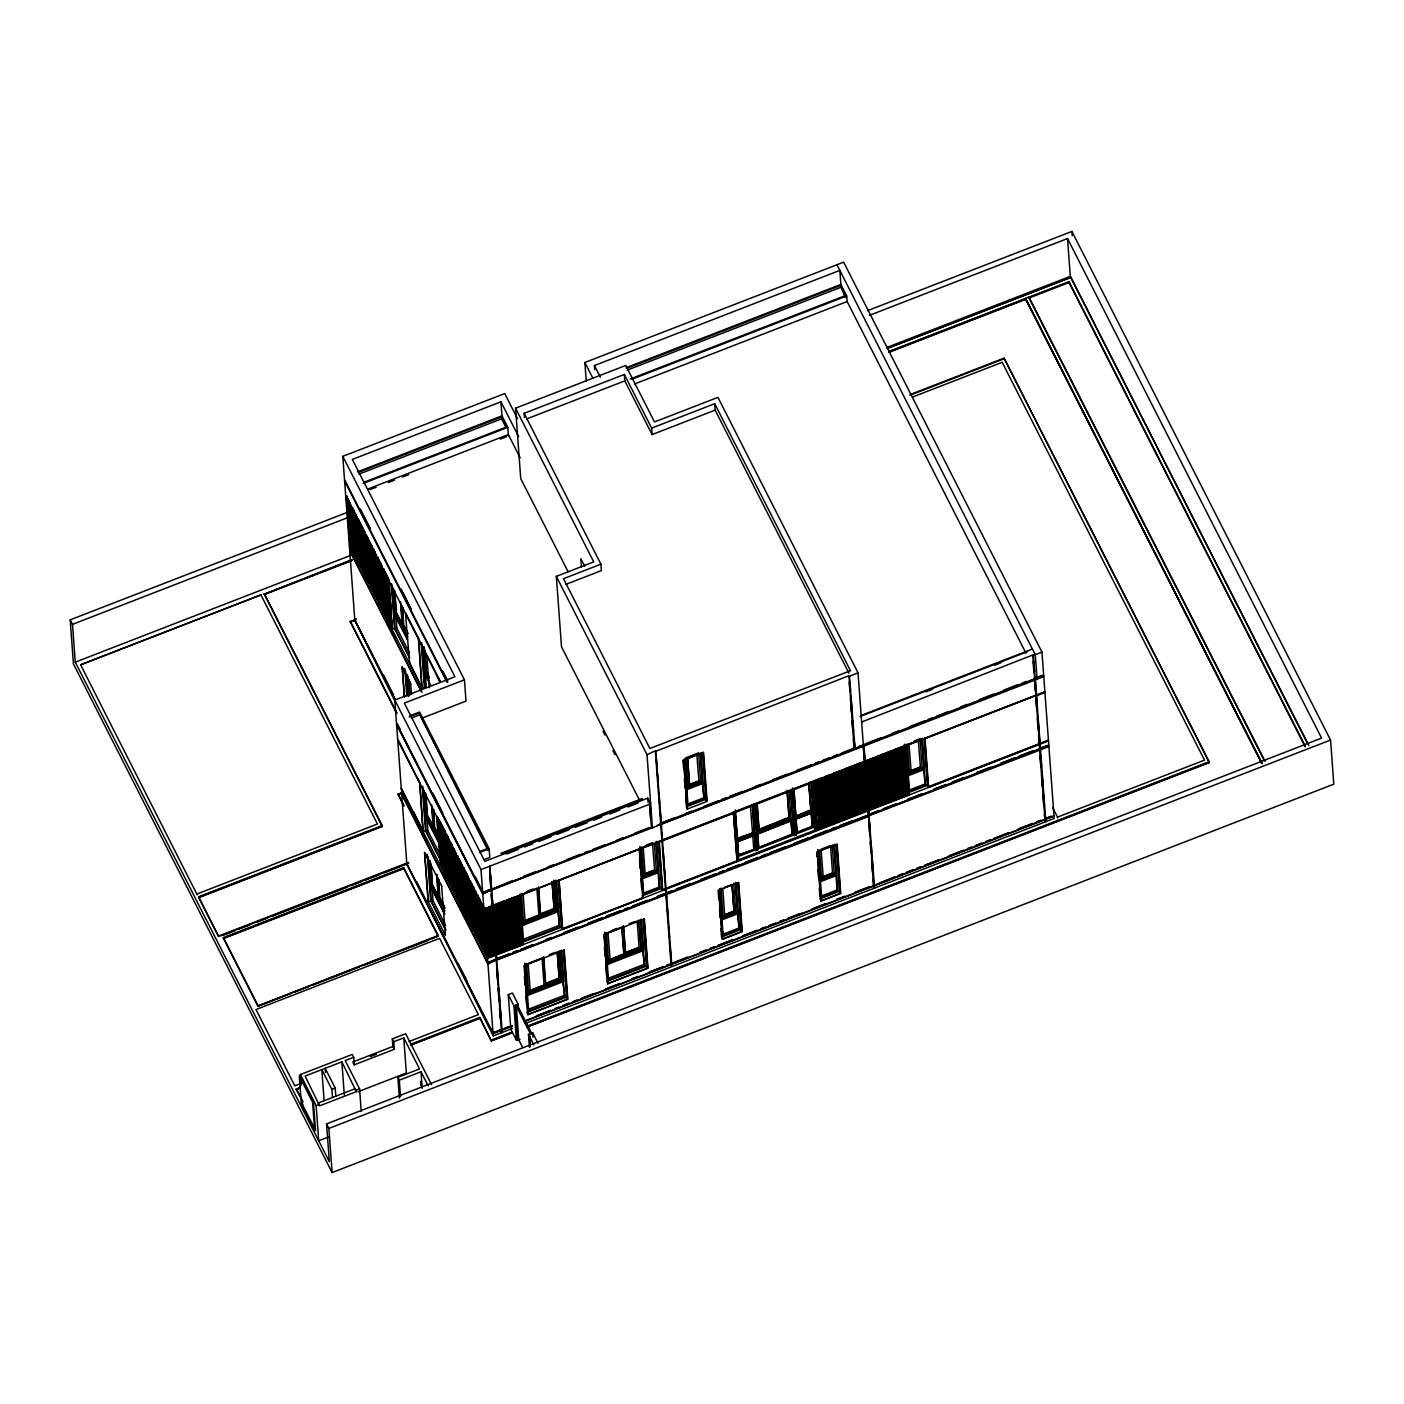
<?xml version="1.0" encoding="UTF-8"?>
<svg xmlns="http://www.w3.org/2000/svg" width="1404" height="1404" viewBox="0 0 1404 1404"><rect width="100%" height="100%" fill="white"/><g stroke="black" fill="none" stroke-linecap="round" stroke-linejoin="round"><path stroke-width="1.5" d="M491.172 894.295L492.172 906.335L484.152 909.441L485.205 908.37L489.154 957.037L485.205 908.37M484.257 908.09L487.083 956.317L483.257 908.634L484.538 908.651L487.855 962.775L496.209 959.546L495.717 954.72L487.714 957.826L482.8 948.174M480.186 942.751L476.36 895.068L477.36 894.523L478.08 895.927L477.079 896.489L479.22 898.191L478.237 898.736L481.73 946.384L487.662 957.475L488.732 956.282M487.855 962.775L495.91 958.985L491.997 906.931C490.698 905.633 493.681 904.492 493.664 906.3L497.156 953.93L493.225 905.247M483.924 909.283L397.701 739.75L396.525 723.692L482.748 893.225L483.924 909.283L661.898 840.276M487.574 957.563L496.209 953.72L496.876 959.283L665.829 893.769M351.439 546.7L349.982 545.858L346.49 498.227C349.105 497.279 344.226 496.665 347.56 496.244M350.421 546.7L347.244 498.753M351.562 548.964L347.911 498.49L351.913 549.017M353.79 552.878L352.281 550.386L348.789 502.737L349.772 502.158M350.263 504.685L354.229 553.738M350.368 505.844L351.351 505.282M356.037 555.738L354.58 554.896L351.404 506.949M355.019 555.738L351.509 508.108L352.509 507.528L355.738 557.16L357.195 558.002M357.318 560.266L353.65 509.792L357.669 560.512L357.722 551.877M359.547 564.18L358.038 561.688L354.528 514.039L355.528 513.46L359.178 563.934L360.688 566.444M358.459 562.53L354.966 514.899L355.949 514.32M356.002 515.988L359.617 564.794M356.107 517.146L357.107 516.584M357.16 518.251L361.109 567.111M357.265 519.41L358.248 518.831L358.968 520.252L357.985 520.831L362.267 569.375M361.916 569.304L358.74 521.358M363.057 571.568L359.406 521.095L363.408 571.621M364.724 531.554L363.724 532.134L368.006 580.677L363.776 572.99L360.284 525.342L361.267 524.763L359.126 523.095M366.865 578.606L363.022 530.712L364.005 530.133M367.655 580.607L364.162 532.976L365.145 532.397L369.164 582.923M370.375 576.746L370.323 585.38L366.023 536.644L367.023 536.082L364.882 534.397M371.463 587.451L367.181 538.908L368.164 538.329L366.023 536.644M371.112 587.398L367.62 539.768L368.603 539.189L371.832 588.803L374.008 591.049L372.973 591.066L369.48 543.436L370.463 542.857M372.253 589.645L368.761 542.014L369.743 541.435M370.323 585.38L373.762 591.979L369.919 544.278L370.902 543.699L374.903 594.225M374.552 594.173L371.06 546.542L372.042 545.963L376.061 596.489M377.43 592.4L377.22 598.946L372.938 550.21L373.92 549.631L371.779 547.946M379.08 602.614L378.009 600.947L374.517 553.316L375.5 552.737M380.238 604.878L379.15 603.211L375.658 555.58L376.641 555.001M380.308 605.475L376.816 557.844L377.799 557.265L381.028 606.897L382.063 606.879L379.87 604.633L376.693 556.668M383.643 609.985L382.169 609.143L378.676 561.512L379.659 560.933L377.536 559.248M380.817 563.197L384.819 613.723L383.327 611.407L379.835 563.776L380.817 563.197L378.676 561.512M385.995 616.181L384.907 614.513L381.414 566.883L382.397 566.303M382.45 567.971L386.047 616.777L387.135 618.444M382.555 569.146L383.538 568.567L384.257 569.989L383.274 570.551L386.767 618.199L388.241 619.024M389.382 621.288L387.925 620.445L384.433 572.814L385.416 572.235L383.274 570.551M389.505 623.552L385.837 573.095L389.873 623.815L389.926 615.163M390.996 625.886L387.153 578.185L388.136 577.606M392.295 628.413L387.873 579.606L388.855 579.027M409.529 662.319L421.902 687.89L418.638 638.802L405.633 613.864M409.564 662.688L405.493 613.776M419.778 782.853L397.701 739.75M441.102 865.899L437.276 818.216L438.276 817.672L442.242 868.163M441.927 868.111L438.434 820.48L439.417 819.918L443.401 870.427M441.277 823.604L445.261 874.095L445.243 872.41L443.787 871.779L440.294 824.148L441.277 823.604L439.154 821.884M444.735 830.378L443.752 830.922L447.56 878.623L447.543 876.938L446.525 877.149L443.032 829.518L444.015 828.974M448.683 879.202L447.665 879.413L444.173 831.782L445.173 831.221L449.14 881.73M450.351 874.99L450.298 883.993L446.051 835.45L447.034 834.906L444.892 833.186M450.982 883.713L451.017 885.397L447.192 837.714L448.192 837.17L446.051 835.45M449.333 839.416L448.35 839.978L452.158 887.661L452.141 885.977L451.123 886.187L447.63 838.557L448.613 838.012M450.491 841.68L449.491 842.224L453.317 889.925L453.281 888.241L452.263 888.451L448.771 840.821L449.771 840.276M449.929 843.084L450.912 842.523L451.632 843.944L450.649 844.488L454.457 892.172L454.44 890.505L453.422 890.715L449.491 842.224M455.58 892.751L454.563 892.979L451.07 845.348L452.07 844.787L455.282 894.383L456.3 894.172M457.458 896.436L456.44 896.647L453.211 847.051L457.195 897.542L457.406 890.733M440.575 865.162L436.521 816.233L484.152 909.441M454.527 852.123L455.089 850.719L459.055 901.228L459.038 899.543L458.02 899.753L454.527 852.123L455.51 851.579M459.494 902.07L455.668 854.387L456.669 853.825M460.179 901.807L460.214 903.492L456.669 855.527M461.337 904.053L460.319 904.281L456.827 856.651L457.809 856.089L461.038 905.685L462.056 905.475M458.687 860.319L459.687 859.774L458.968 858.353L462.618 908.792L464.355 910.003L463.338 910.213L459.845 862.582L460.828 862.021L464.478 912.477L465.496 912.249L463.776 911.056L460.108 860.617L458.687 860.319L462.179 907.949L463.197 907.739M462.144 866.461L465.952 914.794L465.935 913.109L464.917 913.32L461.425 865.689L462.407 865.127M462.407 866.83L466.075 915.584L467.076 915.355M462.565 867.953L463.566 867.391L464.285 868.813L463.285 869.357L466.795 916.987L467.795 916.777M468.954 919.041L467.936 919.251L464.443 871.621L465.426 871.077L463.285 869.357M469.41 921.568L465.865 871.919L469.831 922.41L470.059 915.601M468.164 878.132L471.709 926.096L471.674 924.411L470.673 924.622L467.163 876.991L468.164 876.429M469.305 880.396L472.85 928.342L472.832 926.658L471.814 926.886L468.322 879.255L469.305 878.693M473.973 928.921L472.972 929.15L469.462 881.501L470.463 880.957L474.008 930.606L450.298 883.993M474.429 931.449L470.884 883.502M475.272 933.66L471.604 883.221L475.272 933.66L476.991 934.853M476.956 929.167L476.728 935.977L472.481 887.433L473.481 886.889L477.132 937.328L478.571 937.96L478.606 939.645L474.78 891.329M473.903 889.434L477.571 938.188M474.061 890.557L475.061 889.996M479.027 940.504L475.219 892.804L476.202 892.26L479.87 942.698M484.345 950.947L480.537 903.263L481.519 902.719M484.784 951.807L480.958 904.106L481.958 903.562M485.503 953.211L481.677 905.527L482.678 904.983M482.116 906.37L483.099 905.826L483.818 907.23L482.836 907.791L486.644 955.475L486.626 953.79L485.608 954L481.677 905.527M447.665 682.449L344.507 479.606L342.804 456.353L504.738 393.559L517.497 418.673M586.275 381.519L584.871 362.495L843.646 262.162L1041.961 652.088L1043.663 675.342L1035.064 678.395L1035.906 690.048M518.655 436.662L500.93 401.807L352.351 459.424L464.443 679.817L466.005 701.087L421.937 718.181M594.717 369.656L594.418 365.549L839.838 270.393L841.049 286.785M568.129 571.761L520.726 478.588L515.566 408.178L625.745 365.444L654.492 421.955L717.935 397.367L858.037 672.849L863.355 745.243L859.739 745.98M357.458 471.884L501.965 415.847L507.827 427.325L508.459 435.96M626.131 367.725L840.873 284.45L846.717 295.946L847.138 301.562L1026.008 653.281M358.669 472.271L501.509 416.883L506.616 426.939L363.794 482.309M627.132 368.199L840.399 285.503L845.647 297.472L840.399 285.503M358.81 474.183L501.649 418.813L501.509 416.883M627.272 370.112L840.54 287.416M524.482 417.585L524.166 413.302L624.341 374.447L651.631 428.132L652.105 434.573L715.145 410.126L714.671 403.703L651.631 428.132M526.676 418.936L624.798 380.888L624.341 374.447M630.203 379.027L845.506 295.542M363.285 483.362L507.827 427.325M631.958 379.203L846.717 295.946M634.433 384.012L847.121 301.544M367.901 489.031L508.336 434.573L520.2 457.879M370.042 489.645L376.149 487.276M388.364 482.537L394.471 480.168M402.615 477.009L408.704 474.64M500.315 439.119L506.423 436.749M349.052 500.754L347.63 500.491M350.21 503.018L348.789 502.737M867.461 310.688L1071.884 231.432L1330.553 740.031L1333.8 784.169L332.116 1172.568L73.447 663.969L70.2 619.831L348.227 512.021M354.808 512.056L353.387 511.793M869.322 315.373L1067.514 238.54L1321.585 738.1L326.57 1123.92L329.343 1161.722L75.272 662.161L72.499 624.359L348.315 517.409M366.514 578.343L362.425 527.026L360.284 525.342M362.425 527.026L361.863 528.448L362.846 527.886M363.566 529.29L363.022 530.712M351.93 549.21L352.65 550.631M75.272 662.161L350.105 555.598M886.661 347.543L1070.287 276.342L1067.514 238.54M1071.041 277.15L887.065 348.49L1070.866 277.465L1306.984 742.558M354.949 555.142L354.896 553.474M197.174 893.927L377.448 824.025L260.898 594.875L80.607 664.776L197.244 894.874M80.66 664.812L260.916 594.91M264.25 593.611L382.221 825.552L198.613 896.752L198.684 897.7L382.292 826.5L264.285 594.19L351.983 559.599M888.89 351.421L1068.953 281.59L1305.123 745.928M264.285 594.19L352.018 560.161M888.925 351.983L1025.675 298.947L1261.845 763.285M264.321 594.559L352.053 560.547M888.96 352.351L1025.71 299.333L1025.64 298.385L1261.792 762.723M1264.214 760.424L1029.044 298.034L1069.023 282.537L1068.953 281.59M372.938 550.21L375.061 551.895L374.517 553.316M376.219 554.159L375.658 555.58M381.239 564.039L379.835 563.776M381.958 565.461L381.414 566.883M364.566 574.078L365.953 575.236L364.935 575.236L361.267 524.763M366.444 577.746L364.935 575.236M386.995 575.342L385.573 575.078M377.939 600.35L377.887 598.683M910.09 394.612L1004.071 358.16L1209.335 762.232L526.658 1026.938M910.143 395.173L1004.123 358.74M912.495 397.069L1002.175 362.285L1204.509 760.126L1057.51 817.128L1057.581 818.076M382.485 607.721L381.028 606.897M354.282 620.568L350.316 622.112L356.195 618.866M356.23 619.427L350.28 621.726L396.858 713.653M407.493 639.101L393.91 612.407L394.91 612.021L393.155 588.048M396.507 612.846L402.474 624.569L396.209 612.969L394.998 592.277M388.961 620.445L387.925 620.445M390.593 625.219L390.54 623.552M391.014 626.061L391.734 627.483M391.19 583.783L394.471 628.29L392.12 629.203L388.732 580.01L392.12 629.203L376.483 597.665M409.652 657.353L395.121 628.764L396.805 628.097L395.963 616.549M402.667 607.142L403.72 625.763L407.704 633.59M402.369 607.265L402.966 627.044L401.316 604.545M639.452 800.052L561.512 646.805L556.335 576.377L593.734 561.881L515.566 408.178M524.166 413.302L600.912 564.18L563.513 578.676L649.876 748.507L850.473 670.708L714.671 403.703M565.952 584.345L601.368 570.603L600.912 564.18M428.729 680.694L423.797 671.007L424.798 670.621L423.218 648.946M429.308 677.869L426.096 671.551L424.885 651.017M464.443 679.817L404.334 703.123L484.819 861.354L647.753 798.174L650.631 803.825L649.508 803.579L651.509 827.395L491.733 889.346L489.733 865.531L491.067 889.609L482.713 892.839L396.49 723.306L394.787 700.052L454.896 676.763L342.804 456.353M409.933 715.794L419.62 712.039L489.154 848.753L489.785 857.405L483.976 859.652M409.248 716.917L419.129 713.092L488.083 850.297L419.129 713.092M411.354 718.076L419.269 715.005M402.07 793.242L398.139 794.769L402 792.312M402.053 792.874L398.052 794.418L403.931 806.159M382.257 826.131L198.666 897.314L218.655 936.626L198.613 896.752M438.504 841.575L424.938 814.882L425.938 814.495L424.166 790.505M427.518 815.303L433.485 827.026L427.237 815.426L426.009 794.734M422.218 786.24L425.482 830.764L423.148 831.659L419.743 782.484L417.795 778.623M441.716 824.446L445.366 874.885L446.384 874.674L446.419 876.359L442.435 825.868L440.294 824.148M439.698 857.914L426.132 831.221L427.834 830.571L426.834 817.093M433.678 809.599L434.749 828.237L438.715 836.047M442.435 825.868L441.874 827.254L442.874 826.71M433.38 809.722L433.976 829.501L432.327 807.002M443.576 828.114L443.032 829.518M652.439 828.395L647.016 754.685L655.756 750.613L661.354 823.586L660.284 812.372M656.037 751.193L849.402 675.535L855.018 748.49L854.106 739.399M849.701 676.096L858.037 672.849M218.62 936.064L408.511 862.425M220.691 935.836L408.511 863.021M222.762 935.433L235.012 930.676M239.101 929.097L249.315 925.131M257.476 921.972L267.69 918.005M271.779 916.426L347.332 887.135M351.404 885.538L361.618 881.589M365.707 879.992L379.993 874.464M384.082 872.867L408.582 863.372M403.668 867.69L403.738 868.637L223.464 938.539L223.394 937.591L403.668 867.69L438.153 935.503L432.151 938.802M696.805 754.246L698.894 781.045L689.557 784.66L687.469 757.862L694.945 754.966M689.557 784.66L687.609 758.107L696.928 754.492M454.369 849.315L452.948 849.016M456.23 852.983L455.668 854.387M480.028 851.438L487.943 848.367M479.466 852.526L489.154 848.753M461.267 862.881L459.845 862.582M461.986 864.285L461.425 865.689M501.017 853.299L642.418 798.455M502.228 853.685L641.944 799.508M860.827 715.566L1032.396 649.034M860.09 716.531L1027.588 651.579M506.423 854.036L518.567 849.315M524.64 846.963L532.748 843.822M538.82 841.47L550.965 836.766M557.037 834.397L569.182 829.694M575.271 827.342L587.416 822.621M593.488 820.269L601.579 817.128M609.687 813.987L619.813 810.073M627.904 806.931L638.03 803M925.973 691.839L932.045 689.487M994.752 665.18L1000.824 662.828M444.612 913.407L430.063 884.818L431.063 884.432L429.308 860.441M689.434 784.415L698.894 781.045M445.805 929.764L431.274 901.157L430.133 885.766L431.835 885.099M436.96 874.341L438.329 897.086L432.362 885.362L431.151 864.671M700.736 754.334L702.79 782.484L686.784 788.697L686.345 787.855L702.369 781.642L700.298 753.474M686.731 794.401L686.293 788.539L698.297 783.888M467.005 874.183L465.584 873.885M482.713 892.839L481.01 869.602L489.364 866.356M490.031 866.092L649.789 804.141M687.995 805.229L686.854 789.645L702.86 783.432L702.316 782.344L704.018 799.034L687.995 805.229L687.433 804.141L703.457 797.928M861.652 722.007L1033.326 654.755L1035.029 678.009L1036.994 677.921L1035.274 654.685L836.959 264.742M1033.607 655.317L1041.961 652.088M467.725 875.587L467.163 876.991M427.185 854.053L430.624 900.701L428.273 901.596L424.692 852.842M431.274 901.157L432.958 900.508L432.116 888.96M438.82 879.536L439.873 898.174L444.84 907.932M472.762 885.485L471.34 885.187M438.522 879.659L439.119 899.438L437.469 876.938M473.903 887.732L472.481 887.433M456.739 895.015L455.721 895.226L452.07 844.787M702.333 752.684L705.756 799.332L686.398 806.826L685.784 798.349M707.107 801.368L687.082 809.125L683.467 759.985L703.509 752.228L707.107 801.368L705.317 797.841M475.781 891.417L475.219 892.804M488.855 889.785L483.134 892.4L475.219 876.535M511.67 880.94L491.733 889.346M523.797 876.236L535.942 871.533M548.069 866.83L554.141 864.478M566.268 859.774L580.431 854.281M584.485 852.719L588.522 851.14M592.558 849.578L604.703 844.875M616.83 840.171L622.902 837.819M635.029 833.098L649.192 827.623M661.073 823.007L675.289 817.497M685.45 813.565L691.54 811.196M703.72 806.475L717.953 800.964M722.007 799.385L726.079 797.805M730.133 796.226L742.33 791.505M754.51 786.784L760.617 784.415M772.797 779.694L787.012 774.183M797.174 770.234L811.389 764.724M815.461 763.144L819.515 761.565M823.586 760.003L829.676 757.633M833.748 756.054L837.802 754.474M841.873 752.913L854.053 748.174L853.439 739.662M865.11 743.892L881.431 737.574M891.628 733.608L899.771 730.449M909.967 726.5L924.253 720.972M928.325 719.392L932.396 717.795M936.486 716.216L948.718 711.477M960.95 706.738L967.075 704.369M979.308 699.613L993.576 694.085M1003.772 690.136L1018.04 684.59M1022.13 683.011L1026.201 681.431M1038.697 676.588L1042.733 675.412M652.176 827.131L491.769 889.732L492.839 906.071L518.883 895.98L517.707 896.963L521.2 944.611L517.269 895.927L517.707 896.963M660.406 823.27L660.705 824.218L657.37 825.517L660.687 823.832L655.37 751.438M1043.769 676.658L661.161 824.341L661.091 823.393L1034.643 678.834L1032.94 655.58M482.748 893.225L491.102 889.996L490.786 889.048M1034.678 679.203L1035.854 695.278L662.425 839.925L661.389 823.955L1034.678 679.203L1034.362 678.272M1044.874 691.786L1048.806 745.278L1040.452 748.507L1035.345 678.957L1043.698 675.71L1044.874 691.786L1036.521 695.015M396.595 724.639L482.818 894.172L491.769 889.732M661.161 824.341L491.54 890.101M480.852 907.002L480.379 900.455L478.237 898.736M462.478 906.317L461.477 906.528L457.809 856.089M480.379 900.455L479.817 901.859L480.8 901.298M527.114 891.294L532.836 889.083M914.601 741.049L920.041 738.943L922.13 767.391L909.459 772.305L907.37 743.857M646.279 845.138L652.281 842.804M914.057 741.312L920.076 738.978M488.873 906.931L492.822 955.615L488.873 906.931L490.558 906.3L490.996 907.335L494.489 954.966L490.558 906.3M494.226 904.86L498.157 953.544L494.226 904.86L495.893 904.211L496.332 905.264L499.842 952.895L495.893 904.211M496.893 903.825L500.842 952.509L496.893 903.825L498.56 903.176L498.999 904.229L502.509 951.859L498.56 903.176M499.561 902.79L503.509 951.473L499.561 902.79L501.228 902.14L501.684 903.193L505.177 950.824L501.228 902.14M502.228 901.754L506.177 950.438L502.228 901.754L503.913 901.105L507.844 949.788L503.913 901.105M507.581 899.683L511.512 948.349L507.581 899.683L509.248 899.034L509.687 900.069L513.197 947.718L509.248 899.034M510.249 898.648L514.197 947.314L510.249 898.648L511.916 897.998L512.355 899.034L515.865 946.682L511.916 897.998M512.916 897.612L516.865 946.278L512.916 897.612L514.584 896.963L515.04 897.998L518.532 945.647L514.584 896.963M524.973 892.804L536.837 888.206L538.925 915.197L525.078 920.568L538.925 915.197M816.601 779.869L820.48 828.483L817.04 780.905C817.058 779.097 814.074 780.255 815.373 781.554L818.865 829.185L817.812 819.708M817.602 779.483L821.551 828.149L817.602 779.483L819.269 778.834L819.708 779.869L823.218 827.5L819.269 778.834M820.269 778.448L824.218 827.114L820.269 778.448L821.937 777.798L822.393 778.834L825.885 826.465L821.937 777.798M825.622 776.377L829.553 825.043L825.622 776.377L827.289 775.728L827.728 776.763L831.221 824.394L827.289 775.728M828.29 775.341L832.221 824.008L828.29 775.341L829.957 774.692L833.906 823.358L829.957 774.692M833.625 773.253L837.574 821.937L833.625 773.253L835.292 772.621L835.749 773.657L839.241 821.287L835.292 772.621M836.293 772.218L840.241 820.901L836.293 772.218L837.96 771.586L838.416 772.621L841.909 820.252L837.96 771.586M838.978 771.182L842.909 819.866L838.978 771.182L840.645 770.55L844.576 819.216L840.645 770.55M844.313 769.111L848.262 817.795L844.313 769.111L845.98 768.479L849.929 817.146L845.98 768.479M846.981 768.076L850.929 816.759L846.981 768.076L848.648 767.426L849.104 768.479L852.597 816.11L848.648 767.426M849.648 767.04L853.597 815.724L849.648 767.04L851.315 766.391L851.772 767.444L855.264 815.075L851.315 766.391M855.001 764.969L858.932 813.653L855.001 764.969L856.668 764.32L857.107 765.373L860.617 813.004L856.668 764.32M857.668 763.934L861.617 812.618L857.668 763.934L859.336 763.285L863.284 811.968L859.336 763.285M865.689 760.828L869.62 809.494L865.689 760.828L867.356 760.178L871.287 808.862L867.356 760.178M868.356 759.792L872.288 808.458L868.356 759.792L870.024 759.143L873.972 807.827L870.024 759.143M871.024 758.757L874.973 807.423L871.024 758.757L872.691 758.107L876.64 806.791L872.691 758.107M876.359 756.686L880.308 805.352L876.359 756.686L878.026 756.036L878.483 757.072L881.975 804.72L878.026 756.036M879.044 755.65L882.976 804.317L879.044 755.65L880.712 755.001L884.643 803.667L880.712 755.001M881.712 754.615L885.643 803.281L881.712 754.615L883.379 753.966L883.818 755.001L887.328 802.632L883.379 753.966M884.38 753.579L888.328 802.246L884.38 753.579L886.047 752.93L889.996 801.596L886.047 752.93M887.047 752.544L890.996 801.21L887.047 752.544L888.714 751.895L889.171 752.93L892.663 800.561L888.714 751.895M889.715 751.509L893.664 800.175L889.715 751.509L891.4 750.859L891.838 751.895L895.331 799.525L891.4 750.859M895.068 749.438L898.999 798.104L895.068 749.438L896.735 748.788L897.174 749.824L900.684 797.454L896.735 748.788M897.735 748.402L901.684 797.068L897.735 748.402L899.402 747.753L899.841 748.788L903.351 796.419L899.402 747.753M900.403 747.367L904.351 796.033L900.403 747.367L902.07 746.717L902.526 747.753L906.019 795.384L902.07 746.717M903.07 746.331L907.019 794.997L903.07 746.331L904.58 745.752L864.969 761.793L874.341 885.433L1044.962 819.269L1039.522 748.578M918.304 740.294L920.392 767.093L911.056 770.708L908.985 743.909L918.444 740.54M562.6 928.553L642.804 898.227L639.189 849.087L519.34 895.752L522.92 944.523L521.604 938.293M863.074 744.682L864.46 761.986L813.548 781.73L817.075 829.729L868.058 810.038L868.497 815.18L666.496 893.523L665.987 888.328L737.065 860.898L733.414 812.793L662.46 840.312L665.987 888.328M1036.415 695.296L1044.436 692.19M485.644 909.406L486.205 907.967L490.154 956.65L486.661 909.002M488.329 908.37L487.872 907.335L491.751 955.948L488.329 908.37L489.329 907.967M490.996 907.335L491.997 906.931M493.664 906.3L494.664 905.896M496.332 905.264L497.332 904.86M498.999 904.229L500.017 903.825M501.684 903.193L502.685 902.79M504.352 902.14L504.913 900.719L508.845 949.385L505.352 901.754M507.019 901.105L506.581 900.069L510.459 948.7L507.019 901.105L508.02 900.719M509.687 900.069L510.687 899.683M512.355 899.034L513.373 898.648M515.04 897.998L515.584 896.577L519.533 945.243L516.04 897.612M662.618 840.785L733.572 813.267M813.706 782.203L815.373 781.554M817.04 780.905L818.041 780.519M819.708 779.869L820.708 779.483M822.393 778.834L822.937 777.412L826.886 826.078L823.393 778.448M825.061 777.798L824.604 776.763L828.553 825.429L825.061 777.798L826.061 777.412M827.728 776.763L828.729 776.377M830.396 775.728L830.957 774.288L834.906 822.972L831.396 775.341M833.063 774.692L832.625 773.657L836.503 822.27L833.063 774.692L834.064 774.306M835.749 773.657L836.749 773.271M838.416 772.621L839.416 772.235M841.084 771.586L841.645 770.147L845.577 818.83L842.084 771.182M843.751 770.55L843.313 769.515L847.261 818.181L843.751 770.55L844.752 770.147M846.419 769.515L847.419 769.111M849.104 768.479L850.104 768.076M851.772 767.444L852.333 766.005L856.264 814.689L852.772 767.04M854.439 766.408L854.001 765.356L857.932 814.039L854.439 766.408L855.44 766.005M857.107 765.373L858.107 764.969M859.774 764.32L860.336 762.898L864.285 811.582L860.792 763.934M862.46 763.285L862.003 762.249L865.952 810.933L863.004 761.863L866.952 810.529L863.46 762.898M865.127 762.249L866.128 761.863M867.795 761.214L868.795 760.828M870.462 760.178L871.463 759.792M873.13 759.143L873.692 757.721L877.64 806.387L874.148 758.757M875.815 758.107L875.359 757.072L879.237 805.703L875.815 758.107L876.816 757.721M878.483 757.072L879.483 756.686M881.15 756.036L882.151 755.65M883.818 755.001L884.818 754.615M886.486 753.966L887.503 753.579M889.171 752.93L890.171 752.544M891.838 751.895L892.4 750.473L896.331 799.139L892.839 751.509M894.506 750.859L894.067 749.824L897.946 798.455L894.506 750.859L895.506 750.473M897.174 749.824L898.174 749.438M899.841 748.788L900.859 748.402M902.526 747.753L903.527 747.367M907.124 782.274L908.897 794.857L905.317 746.086L1035.748 695.559L924.903 738.539M1036.573 695.77L1044.927 692.541M468.234 917.619L467.216 917.83L463.566 867.391M469.375 919.883L468.374 920.094L464.706 869.655M438.188 936.082L257.915 1005.984L438.153 935.503M290.365 993.786L257.95 1006.352L223.429 938.17L403.703 868.269L438.223 936.45M294.401 992.224L308.582 986.714M312.636 985.152L359.231 967.075M363.285 965.513L428.097 940.382M552.123 881.73L554.089 908.476L540.242 913.846M786.96 790.312L788.943 817.286L759.09 829.483L789.206 817.812L787.223 790.838M645.278 873.762L654.597 870.147L652.527 843.348L643.19 846.963L645.138 873.516L654.597 870.147M737.188 838.328L752.562 832.993L737.469 838.855L736.433 828.027M809.09 783.52L811.056 810.319L795.963 816.163L810.792 809.792L808.967 785.047M538.574 886.854L540.663 915.496L555.826 908.774L553.738 880.132M792.628 817.461L757.493 831.08L755.527 804.281M554.089 880.834L556.195 909.476L523.481 922.165L521.375 893.523M735.854 840.452L754.299 833.292L752.175 804.597M790.75 791.909L792.698 818.409L755.966 832.642L756.387 833.502L793.12 819.252L791.014 790.557M812.793 810.617L813.214 811.459L794.787 818.602L794.366 817.76L812.793 810.617L810.687 781.905M556.124 880.097L558.353 910.617L522.323 924.604L521.884 923.744L557.932 909.774L555.844 881.431M656.019 842.576L658.09 870.743L642.067 876.938L640.961 861.775M921.796 739.522L923.867 767.69L907.861 773.885L908.283 774.745L924.288 768.532L922.077 738.206M644.015 876.868L656.019 872.217M735.924 841.382L754.369 834.239L755.931 850.684L757.598 850.034L756.036 833.59L786.644 821.726M796.279 817.988L811.021 812.267M908.651 786.275L907.791 774.587L923.814 768.374L925.517 785.064L909.494 791.277L908.95 790.189L924.955 783.976L923.814 768.374M656.282 841.259L658.511 871.586L642.505 877.798L640.277 847.472M736.293 841.294L754.72 834.151L752.614 805.44M737.662 841.68L752.755 835.836L753.772 849.543L738.679 855.387L737.398 841.171L738.679 855.387M793.839 833.994L758.774 847.595L757.774 833.888L790.891 820.427L792.172 834.643L791.154 820.954M796.173 819.006L811.266 813.144L812.267 826.851L797.174 832.712L795.91 818.479L797.174 832.712M736.363 842.242L754.79 835.082M756.458 834.45L793.19 820.199L792.751 819.357L793.909 834.941L795.998 835.152L794.857 819.55L813.285 812.407L813.214 811.459M909.494 791.277L908.353 775.692L924.359 769.48M523.516 940.943L522.393 925.552L558.423 911.565L557.704 910.125L559.564 926.973L523.516 940.943L522.779 939.504L558.827 925.534M482.485 947.279L483.889 948.42M484.327 949.262L483.309 949.49L479.659 899.034M738.416 854.861L753.772 849.543M758.774 847.595L791.891 834.134M796.91 832.186L812.003 826.324M643.716 894.33L642.576 878.746L658.581 872.533L659.722 888.135L643.716 894.33L643.155 893.242L659.178 887.03L658.178 873.393M737.082 856.984L755.51 849.841L754.369 834.239M757.598 850.034L757.177 849.192L793.909 834.941M813.285 812.407L812.863 811.565L814.004 827.149L795.577 834.292L795.998 835.152M521.919 942.54L561.302 927.272L557.879 880.624M658.037 841.786L661.477 888.434L642.119 895.927L643.12 897.911L639.54 849.157L661.951 841.031L659.125 841.61M907.897 792.874L927.254 785.362L923.832 738.732M489.733 955.896L491.4 955.246M492.4 954.86L494.068 954.211M495.489 954.58L496.735 953.176M497.736 952.789L499.403 952.14M500.403 951.754L502.088 951.105M503.088 950.719L504.756 950.069M505.756 949.683L507.423 949.034M508.423 948.648L510.091 947.998M511.091 947.612L512.758 946.963M513.776 946.577L515.443 945.927M516.444 945.541L518.111 944.892M519.111 944.506L520.779 943.857M818.444 828.43L820.111 827.781M821.112 827.395L822.797 826.745M823.797 826.359L825.464 825.71M826.465 825.324L828.132 824.674M829.132 824.288L830.799 823.639M831.8 823.253L833.467 822.604M834.467 822.217L836.152 821.568M837.153 821.182L838.82 820.533M839.82 820.147L841.487 819.497M842.488 819.111L844.155 818.462M845.155 818.076L846.823 817.426M847.823 817.04L849.508 816.391M850.508 816.005L852.175 815.355M853.176 814.969L854.843 814.32M855.843 813.934L857.511 813.285M858.511 812.898L860.178 812.249M861.178 811.863L862.863 811.214M863.864 810.828L865.531 810.178M866.531 809.792L868.198 809.143L863.846 745.752L865.233 761.442M869.199 808.757L870.866 808.107M871.866 807.721L873.534 807.072M874.534 806.686L876.219 806.036M877.219 805.633L878.886 805.001M879.887 804.597L881.554 803.966M882.554 803.562L884.222 802.93M885.222 802.526L886.889 801.895M887.89 801.491L889.574 800.859M890.575 800.456L892.242 799.824M893.242 799.42L894.91 798.788M895.91 798.385L897.577 797.735M898.578 797.349L900.245 796.7M901.245 796.314L902.93 795.664M903.93 795.278L905.598 794.629M906.598 794.243L908.107 793.664L904.58 745.752M815.443 829.975L738.504 859.81L735.047 812.512L811.968 782.677L815.443 829.975L814.004 827.149M868.093 812.951L868.198 809.143M496.437 954.141L522.411 943.997M665.443 888.679L662.776 889.715M868.549 809.845L908.581 795.173L904.843 745.928M1035.906 696.033L1039.416 743.664L928.553 786.644M1048.419 740.171L1040.083 743.4M496.402 954.474L522.586 944.839L518.989 895.699M642.646 897.753L562.671 929.308L559.055 880.168L562.302 929.237L561.302 927.272M868.023 810.371L666.005 888.697L666.496 893.523M908.423 794.699L868.69 810.108L869.164 814.934L1039.785 748.771L1039.311 743.944L928.606 787.398L925.008 738.258M1039.978 743.699L1047.981 740.592M495.875 955.194L487.539 958.441L401.316 788.908L397.753 740.505M496.542 954.948L665.496 889.434L662.67 889.996L659.231 841.312M666.163 889.171L868.181 810.845M868.848 810.582L1039.469 744.418M1040.136 744.173L1048.472 740.926M512.232 1025.85L502.053 1029.799L496.577 958.721L508.792 953.983M512.864 952.403L516.935 950.824M521.007 949.244L533.222 944.523M545.436 939.785L551.544 937.416M563.759 932.677L578.009 927.149M588.188 923.2L602.439 917.672M606.51 916.092L620.743 910.582M624.815 909.002L628.887 907.423M632.958 905.843L647.209 900.315M657.388 896.366L663.495 893.997M666.198 892.944L672.323 890.575M676.412 888.995L690.68 883.449M700.894 879.501L715.18 873.955M719.252 872.375L723.341 870.796M727.412 869.216L739.662 864.46M745.787 862.091L758.02 857.353M762.109 855.773L766.18 854.176M770.269 852.597L784.555 847.068M794.752 843.102L809.037 837.574M813.109 835.977L827.395 830.448M831.484 828.869L835.555 827.289M839.645 825.692L851.877 820.954M868.883 814.373L879.027 810.424M883.098 808.844L895.278 804.123M907.475 799.402L921.691 793.892M933.871 789.153L946.068 784.432M952.158 782.081L964.337 777.342M976.535 772.621L990.75 767.111M1000.912 763.162L1015.127 757.651M1019.181 756.089L1033.397 750.561M1042.084 747.209L1047.875 745.348M508.827 954.369L496.612 959.107L496.683 960.038L868.585 816.514L868.9 814.741L879.062 810.81M512.899 952.789L516.97 951.21M521.042 949.63L533.257 944.892M545.472 940.154L551.579 937.784M563.776 933.046L578.027 927.535M588.206 923.586L602.456 918.058M606.528 916.479L620.779 910.95M624.85 909.371L628.922 907.791M632.993 906.212L647.244 900.701M657.423 896.752L665.566 893.593M666.619 898.595L666.233 893.33L672.358 890.961M676.43 889.381L690.715 883.836M700.912 879.887L715.198 874.341M719.287 872.761L723.358 871.182M727.447 869.602L739.68 864.846M745.805 862.477L758.055 857.721M762.126 856.142L766.215 854.562M770.287 852.983L784.573 847.437M794.787 843.488L809.055 837.942M813.144 836.363L827.43 830.817M831.501 829.237L835.591 827.658M839.662 826.078L851.912 821.322M883.116 809.231L897.349 803.72M907.493 799.771L921.708 794.26M933.906 789.539L946.085 784.818M952.175 782.449L964.372 777.728M976.552 773.007L990.768 767.479M1000.929 763.548L1015.145 758.037M1019.216 756.458L1033.432 750.947M496.226 959.932L487.89 963.162L493.032 1033.291L501.386 1030.045L496.226 959.932L487.96 964.109L401.737 794.576M496.893 959.669L665.847 894.155L665.531 893.207M868.532 815.566L873.674 885.696L671.674 964.021L666.514 893.892L868.234 815.004M869.199 815.303L1039.82 749.157M1045.629 819.023L1040.487 748.894L1048.823 745.647L1053.983 815.777L1045.629 819.023L1045.032 814.127M1048.893 746.595L868.971 815.689M549.245 954.702L555.352 952.281M611.091 930.712L617.093 928.395M629.115 923.727L635.152 921.463M821.322 849.157L830.378 845.647M541.979 958.142L528.132 963.513L530.221 990.504L544.068 985.134L542.102 958.388L528.255 963.758M724.499 887.381L732.081 884.731L734.029 911.266L724.692 914.899L733.906 911.02L731.958 884.485M830.448 846.279L821.129 849.894L823.2 876.693L832.537 873.077L830.589 846.524L821.252 850.157M608.125 932.782L621.972 927.412L623.938 954.158L610.091 959.529L623.815 953.913L621.849 927.166L608.002 932.537L610.091 959.529M724.622 887.626L732.081 884.731M301.14 1085.169L300.351 1074.569L352.246 1054.439L353.685 1057.265L354.229 1064.829L394.313 1049.297L393.752 1041.733L392.313 1038.907L405.668 1033.73L431.537 1084.59M520.042 1039.451L516.444 1040.241L510.793 1029.132L508.266 994.681L512.442 993.067L518.094 1004.176L518.409 1008.476M341.856 1061.845L305.124 1076.096L319.603 1105.861L356.335 1091.61L341.856 1061.845L344.296 1094.944M353.685 1057.265L345.191 1060.564L359.564 1088.82L361.232 1111.564M393.752 1041.733L403.773 1037.854L419.568 1068.935L397.876 1077.342L399.385 1098.016M545.261 983.537L559.108 978.167L557.283 953.474M625.113 952.561L639.101 947.437L625.254 952.807L624.043 936.363M545.384 983.783L559.231 978.412L557.265 951.666M559.02 952.123L560.968 978.711L545.805 985.432L543.699 956.791M638.89 921.147L640.838 947.735L625.675 954.457L623.569 925.833M559.231 950.771L561.319 979.413L528.624 992.101L526.518 963.46M639.083 919.813L641.189 948.437L608.494 961.126L606.388 932.502M735.714 882.396L737.942 912.723L721.937 918.936L721.498 918.076L737.504 911.863L735.45 883.713M834.222 844.19L836.451 874.534L820.427 880.729L820.006 879.887L836.012 873.674L833.941 845.506M560.986 951.368L563.057 979.711L527.026 993.681L527.448 994.541L563.495 980.554L561.249 950.034M640.856 920.392L642.927 948.735L606.879 962.723L604.65 932.203M722.007 926.57L721.445 918.778L733.45 914.127M820.234 884.485L819.936 880.589L833.958 875.148M392.313 1038.907L392.874 1046.471L352.808 1062.003L354.229 1064.829M641.119 919.076L643.365 949.595L607.318 963.565L605.071 933.046M723.148 935.468L722.007 919.866L738.013 913.671L737.451 912.565L739.153 929.255L723.148 935.468L722.305 930.466M821.638 897.279L820.498 881.677L836.521 875.464L837.661 891.066L821.638 897.279L820.656 890.329M300.895 1083.449L294.77 1085.819L255.984 1009.529L439.592 938.328L478.395 1014.618L409.02 1041.522M370.27 1056.545L376.377 1054.176M563.566 981.501L527.518 995.489L528.659 1010.88L564.689 996.91L562.828 980.062L564.689 996.91M643.436 950.543L607.388 964.513L608.511 979.922L644.559 965.934L642.699 949.104L644.559 965.934M300.368 1088.012L296.279 1089.592L300.298 1087.065M410.459 1044.348L479.835 1017.444L491.4 1040.996L512.302 1032.888L512.232 1031.958L491.33 1040.048M300.333 1087.626L296.262 1089.206L300.087 1096.752M410.512 1044.909L479.87 1018.023L491.4 1040.996M410.53 1045.296L479.905 1018.391L479.835 1017.444M516.444 1040.241L513.917 1005.79L518.094 1004.176M516.812 1033.555L514.794 1006.036L517.286 1005.071L531.853 1033.713L529.361 1034.678L529.975 1043.137M517.532 1040.417L515.057 1006.545L516.303 1006.054L530.343 1033.677M563.969 995.471L527.922 1009.441L528.659 1010.88M643.839 964.495L607.792 978.483L608.511 979.922M722.586 934.362L738.592 928.167M821.094 896.173L837.1 889.961L836.1 876.324M563.004 950.561L566.444 997.209L527.044 1012.477L528.062 1014.46L567.444 999.174L563.864 950.42M606.914 981.501L646.296 966.233L642.874 919.602M737.469 882.923L740.891 929.553L721.551 937.065L720.919 928.588M820.041 898.858L839.399 891.364L835.977 844.717M332.485 1097.665L331.888 1089.399L335.223 1088.1L325.166 1068.321L325.465 1072.463M643.734 919.462L647.314 968.216L607.932 983.484L604.352 934.731M738.328 882.783L741.909 931.536L722.551 939.03L718.971 890.276M836.819 844.576L840.399 893.348L821.059 900.841L817.479 852.088M301.386 1104.421L302.211 1104.106L315.514 1130.238L314.671 1130.553L301.386 1104.421L299.298 1076.078L312.583 1102.21L314.671 1130.553M312.583 1102.21L313.425 1101.877L300.491 1076.447M507.862 1026.851L502.053 1029.799M536.363 1015.812L550.614 1010.283M554.685 1008.704L558.757 1007.124M562.828 1005.545L568.936 1003.176M573.007 1001.596L577.079 1000.017M581.151 998.437L593.365 993.716M605.58 988.978L619.831 983.449M632.028 978.711L638.136 976.342M650.35 971.603L662.565 966.865M666.637 965.285L671.007 964.285L524.447 1021.112M687.697 957.124L671.375 963.46C671.674 971.147 672.095 960.775 666.672 965.671M699.947 952.386L706.072 949.999M710.143 948.42L714.232 946.84M718.304 945.261L732.59 939.715M742.804 935.766L757.072 930.22M761.161 928.641L765.233 927.061M769.322 925.482L775.447 923.112M779.518 921.515L783.607 919.936M787.679 918.356L799.929 913.618M812.179 908.862L826.447 903.334M836.661 899.367L844.822 896.208M855.018 892.242L869.304 886.714M874.341 885.433L894.366 876.991M898.437 875.412L902.491 873.85M906.545 872.27L912.653 869.901M916.707 868.321L920.778 866.759M924.832 865.18L939.048 859.669M949.209 855.72L963.425 850.21M967.496 848.63L971.55 847.068M975.622 845.489L981.712 843.12M985.766 841.558L989.838 839.978M993.892 838.399L1008.107 832.888M1018.269 828.957L1032.484 823.428M1036.556 821.866L1040.61 820.287M1045.348 818.444L1051.105 816.215M493.436 1032.835L501.123 1029.869L501.579 1032.695L501.088 1029.483L493.436 1032.835L491.47 1028.974M501.79 1029.606L502.246 1032.431L501.79 1029.606L507.897 1027.237M536.398 1016.18L550.649 1010.669M554.72 1009.09L558.792 1007.51M562.846 1005.931L568.953 1003.562M573.025 1001.982L577.097 1000.403M581.168 998.823L595.419 993.295M605.598 989.346L619.848 983.818M632.063 979.097L638.171 976.728M648.35 972.779L662.6 967.251M671.41 963.828L687.732 957.51M699.982 952.754L706.089 950.385M710.178 948.806L714.25 947.226M718.339 945.629L732.625 940.101M742.821 936.135L757.107 930.606M761.196 929.027L765.268 927.447M769.357 925.85L775.464 923.481M779.553 921.901L783.625 920.322M787.714 918.742L802 913.197M812.196 909.248L826.482 903.702M836.679 899.753L844.839 896.577M855.054 892.628L869.339 887.082M880.168 882.888L894.401 877.377M898.455 875.798L902.526 874.218M906.58 872.639L912.67 870.287M916.742 868.707L920.796 867.128M924.867 865.548L939.083 860.038M949.244 856.107L963.46 850.596M967.514 849.016L971.586 847.437M975.64 845.875L981.729 843.506M985.801 841.926L989.855 840.347M993.927 838.785L1008.142 833.256M1018.304 829.325L1032.519 823.815M1036.573 822.235L1040.645 820.656M1045.366 818.83L1045.822 821.656L1045.366 818.83L1051.122 816.601M512.425 1028.5L493.225 1035.941L493.067 1033.66L501.403 1030.431M502.07 1030.167L512.249 1026.219M524.464 1021.48L671.024 964.653M671.691 964.408L873.709 886.064L872.902 878.641M874.376 885.819L874.534 888.083L874.376 885.819L1044.997 819.655L1044.365 814.39M1045.664 819.392L1054 816.163L1054.176 818.427L525.184 1023.551M318.182 1103.035L354.896 1088.784L356.335 1091.61M873.709 886.064L873.867 888.346L874.253 887.521M1044.997 819.655L1045.155 821.919L1045.541 821.094M328.606 1136.977L318.708 1140.82L316.163 1105.65L319.498 1104.351M356.23 1090.101L359.564 1088.82M357.88 1091.803L406.353 1073.007L403.773 1037.854M526.623 1026.359L1209.283 761.652L1209.353 762.6L526.693 1027.307M491.365 1040.627L512.267 1032.519M400.526 1096.717L399.315 1080.167L421.007 1071.761L428.202 1085.889M529.431 1047.349L528.483 1034.432L532.66 1032.817L537.995 1043.312M332.116 1172.568L328.869 1128.447L1330.553 740.031M422.077 692.312L349.649 549.543L344.542 479.992M349.982 545.858L350.719 545.278L349.772 544.98L360.67 566.549M349.929 504.264L353.79 552.702M356.827 517.83L360.688 566.268M373.92 549.631L377.922 600.175M375.061 551.895L379.08 602.421M382.116 567.549L385.977 615.987M386.556 574.499L390.575 625.026M426.904 655.703L439.891 681.888L438.364 677.939M440.189 681.186L345.717 496.051M419.743 782.484L423.008 831.572L401.263 788.135M422.955 830.817L413.513 811.6M440.54 864.776L440.768 865.847M477.132 937.328L478.15 937.117L477.43 935.713M477.079 896.489L480.905 944.172M480.589 944.12L481.326 945.015M483.204 948.7L479.22 898.191M401.316 788.908L402.579 793.558M402.615 793.927L401.667 793.629L406.809 863.758L493.032 1033.291M863.46 746.577L864.566 761.688M491.839 894.032L492.944 905.791M1070.287 276.342L1308.897 745.524M1069.023 282.537L1305.194 746.875M1265.144 761.424L1028.974 297.086L1029.044 298.034M1025.71 299.333L1261.863 763.671M1209.353 762.6L1004.071 358.16M1040.487 748.894L1039.381 737.223M1039.785 748.771L1038.556 735.345M1052.614 807.493L1057.51 817.128M920.392 767.093L911.056 770.708M927.254 785.362L928.255 787.346L924.674 738.592M924.955 783.976L925.517 785.064M907.791 774.587L908.353 775.692M715.145 410.126L848.964 673.236M854.053 748.174L849.034 676.359M624.798 380.888L652.105 434.573M594.418 365.549L600.333 377.167M584.871 362.495L592.734 377.939M811.056 810.319L808.862 784.818M832.537 873.077L823.2 876.693M839.399 891.364L840.399 893.348M837.1 889.961L837.661 891.066M819.936 880.589L820.498 881.677M757.774 833.888L758.511 847.068M705.756 799.332L706.756 801.298L703.176 752.544L683.818 760.055L687.398 808.809M584.678 566.216L580.835 558.669L581.467 567.181M501.649 418.813L505.896 427.185M686.293 788.539L686.854 789.645M722.744 888.346L724.692 914.899M740.891 929.553L741.909 931.536M556.335 576.377L647.016 754.685M721.445 918.778L722.007 919.866M603 731.203L604.984 735.099M612.916 750.684L614.899 754.58M661.477 888.434L662.477 890.399L658.897 841.645M659.178 887.03L659.722 888.135M637.135 920.708L639.101 947.437M646.296 966.233L647.314 968.216M623.288 926.061L623.745 932.238M360.337 509.178L370.252 528.676M401.017 589.136L410.933 608.634M442.664 671.059L447.63 680.8M360.372 509.547L370.287 529.062M401.035 589.522L410.951 609.02M442.699 671.428L447.665 681.186M344.594 480.94L446.77 681.817M346.209 496.402L388.434 580.712L387.873 579.606M405.984 613.934L418.655 639.189M387.153 578.185L387.715 576.763L388.171 583.046M554.089 908.476L552 881.484M404.019 625.657L408.002 633.467M403.79 626.711L407.616 634.222M426.395 671.445L428.799 676.184M407.739 636.416L395.559 612.495L393.91 589.996M429.08 678.237L425.447 671.094L423.692 647.016M394.91 612.021L407.529 636.802M424.798 670.621L428.746 678.36M407.564 640.048L393.98 613.355L395.121 628.764M430.765 685.503L423.868 671.954L425.008 687.539L426.307 687.047L425.307 673.393M396.805 628.097L409.424 652.895M394.471 628.29L409.529 657.914M358.336 560.249L359.055 561.67M370.989 585.117L371.709 586.539M349.315 545.191L421.902 687.89M353.58 555.703L350.596 549.859L353.597 556.089M385.31 618.111L395.226 637.627M385.345 618.497L395.261 637.995M349.736 550.877L421.165 691.294M523.113 893.822L525.078 920.568M410.758 683.783L402.123 666.83L404.334 696.735M566.444 997.209L567.444 999.174M543.418 957.037L545.103 981.484M521.656 924.113L522.393 925.552M544.068 985.134L530.221 990.504M383.59 675.061L393.559 694.98M395.261 699.561L354.826 620.059L349.666 549.929M395.279 699.947L354.843 620.428L395.63 702.562M394.787 700.052L481.01 869.602M350.245 621.165L396.788 712.706M492.172 906.335L491.102 889.996M400.438 729.799L397.472 723.99M432.888 793.295L442.769 813.039M398.192 740.101L411.934 767.444M437.276 818.216L436.995 816.391M435.029 828.114L439.013 835.942M434.819 829.185L438.627 836.679M438.75 838.89L426.588 814.952L424.938 792.453M425.938 814.495L438.539 839.276M438.575 842.505L425.008 815.829L426.132 831.221M427.834 830.571L440.435 855.352M425.482 830.764L440.54 860.389M529.361 1034.678L530.028 1046.875M508.266 994.681L513.917 1005.79M528.483 1034.432L533.818 1044.927M457.879 897.279L457.915 898.964L453.931 848.472M470.533 922.147L470.551 923.832L466.584 873.323M444.471 872.498L448.402 880.22M476.728 935.977L478.852 940.083M444.506 872.884L447.665 879.413M450.403 884.467L474.113 931.396M417.357 822.586L427.202 841.944M459.687 905.826L468.55 923.253M417.374 822.972L427.22 842.33M459.705 906.194L468.567 923.621M401.632 793.242L487.89 963.162L488.241 961.951M398.069 793.822L403.861 805.212M441.786 886.257L424.534 852.351L428.15 901.508L445.384 935.415L441.646 886.17M522.534 1047.296L518.796 1039.943L516.303 1006.054M440.172 898.051L444.155 905.878M439.943 899.122L444.717 908.493M432.66 885.24L438.627 896.963M444.84 910.687L431.712 884.889L429.922 860.354M431.063 884.432L444.647 911.108M430.133 885.766L444.682 914.355M432.958 900.508L445.577 925.289M430.624 900.701L445.682 930.326M416.619 881.484L426.5 901.21M458.002 963.162L466.865 980.571M493.067 1033.66L406.844 864.127L493.225 1035.941M392.874 1046.471L394.313 1049.297M397.876 1077.342L399.315 1080.167M331.888 1089.399L321.832 1069.62L324.096 1100.648M70.2 619.831L72.499 624.359M326.57 1123.92L328.869 1128.447M300.351 1074.569L316.163 1105.65M223.394 937.591L257.88 1005.404M296.209 1088.644L302.913 1101.824M737.118 861.652L733.362 812.232L813.513 781.15L817.11 830.308M639.083 849.367L558.95 880.448M1071.884 231.432L1072.2 235.626M1037.082 679.255L1036.696 677.36M1033.783 661.108L1034.555 671.674M1036.222 694.348L1037.328 709.353M1037.96 717.935L1038.749 728.641M1040.733 755.756L1041.54 766.566M1042.172 775.219L1042.961 786.029M1043.593 794.664L1044.383 805.475M1033.116 661.354L1033.888 671.919M1034.397 678.641L1035.239 690.312M1035.555 694.594L1036.661 709.617M1037.293 718.181L1038.082 728.904M1040.066 756.019L1040.873 766.83M1041.505 775.464L1042.294 786.275M1042.926 794.927L1043.716 805.738M1044.699 819.094L1044.874 821.358M906.054 744.418L908.283 774.745M906.264 752.228L907.37 767.391M904.316 744.12L906.808 778.027M869.445 822.165L870.252 832.976M870.884 841.628L871.673 852.439M872.305 861.091L873.095 871.902M873.744 880.536L874.06 884.871M868.778 822.428L869.567 833.239M870.217 841.891L871.006 852.702M871.638 861.354L872.428 872.147M873.411 885.503L873.586 887.767M849.876 681.923L850.508 690.435M851.122 698.946L852.07 711.723M852.684 720.234L853.474 730.887M849.209 682.168L849.841 690.698M850.455 699.21L851.403 711.986M852.017 720.498L852.807 731.151M832.186 844.945L834.274 873.376L821.603 878.29L819.515 849.859M815.092 782.695L816.04 795.752M816.373 800.122L817.497 815.355M818.199 850.403L820.427 880.729M817.777 849.56L818.883 864.724M819.199 869.058L820.006 879.887M816.619 852.228L816.935 856.475M817.865 869.181L818.497 877.658M819.269 888.258L819.883 896.752M811.266 813.144L812.267 826.851M793.997 789.364L795.963 816.163M794.032 792.962L795.699 815.654M792.54 787.855L794.787 818.602M792.558 793.155L793.611 807.511M793.909 811.617L794.366 817.76M794.436 818.707L795.138 828.448M793.19 820.199L794.331 835.801M788.978 791.312L790.943 818.111M757.265 804.597L759.09 829.483M757.002 804.071L758.669 826.886M754.281 804.79L756.387 833.502M753.86 803.948L754.299 810.09M754.615 814.197L755.668 828.553M756.036 833.59L757.177 849.192M750.315 805.668L752.562 832.993M735.345 809.985L737.469 838.855M735.222 811.53L736.135 823.902M734.959 828.149L735.257 832.239M736.363 847.244L736.644 851.14M738.013 913.671L739.153 929.255M733.678 883.134L735.766 911.565L723.095 916.479L721.007 888.048M719.708 888.592L721.937 918.936M719.585 892.084L720.708 907.247M721.024 911.582L721.498 918.076M718.128 890.417L718.743 898.893M719.515 909.494L720.147 917.988M702.86 783.432L704.018 799.034M684.555 758.371L686.784 788.697M684.45 761.846L685.556 777.009M685.872 781.344L686.345 787.855M682.976 760.196L683.59 768.672M684.38 779.273L684.994 787.749M656.054 754.878L656.844 765.531M657.476 774.043L658.248 784.696M658.88 793.207L659.652 803.843M661.793 832.923L662.425 841.487M663.057 850.069L663.846 860.792M664.478 869.374L665.25 880.08M667.251 907.247L668.041 918.058M668.673 926.71L669.48 937.521M670.112 946.156L670.901 956.966M660.705 824.218L671.007 964.285M654.422 844.19L656.352 870.445L643.664 875.359L641.575 846.91M650.491 807.546L651.263 818.128M649.666 805.703L650.596 818.374M647.753 798.174L648.069 802.421M639.838 846.612L640.645 857.458M642.295 881.536L643.155 893.242M644.05 919.129L647.665 968.269M639.469 859.897L640.101 868.374M640.873 878.974L641.488 887.451M604.282 934.555L607.897 983.695M604.422 947.595L605.054 956.071M605.826 966.672L606.458 975.148M558.423 911.565L559.564 926.973M538.434 889.153L540.312 914.794M500.93 401.807L502.281 420.059M532.66 1032.817L532.976 1037.117M520.077 894.085L522.323 924.604M525.219 964.021L527.448 994.541M520.129 899.771L521.235 915.022M521.568 919.392L521.884 923.744M524.78 963.162L525.412 971.884M525.745 976.254L526.851 991.505M524.482 965.689L528.062 1014.46M518.796 900.139L519.427 908.616M520.2 919.216L520.831 927.693M524.412 976.429L525.026 984.924M525.798 995.524L526.43 1004M490.365 873.99L491.137 884.555M496.209 953.72L496.577 958.721M497.314 968.69L498.262 981.659M498.736 988.153L499.701 1001.122M500.333 1009.774L500.965 1018.409M489.698 874.253L490.47 884.818M490.803 889.416L490.873 890.364M496.647 968.953L497.437 979.764M498.069 988.416L499.034 1001.385M499.508 1007.861L500.298 1018.672M491.558 905.896L495.068 953.825M484.31 913.776L485.257 926.868M485.749 933.397L486.697 946.489M481.818 920.076L482.292 926.622M483.257 939.697L483.731 946.243M478.501 896.787L482.169 947.226M477.36 894.523L481.01 944.962M474.219 892.102L475.026 903M475.5 909.546L476.307 920.445M472.92 887.661L476.412 935.924M470.463 880.957L471.095 889.68M471.411 894.032L472.06 902.754M472.867 913.671L473.499 922.393M467.883 877.763L468.199 882.133M469.322 897.402L469.656 901.754M470.603 914.829L471.095 921.375M467.163 876.359L468.287 891.628M468.603 895.98L469.41 906.879M464.917 877.535L465.391 884.064M466.356 897.156L466.848 903.702M454.527 851.491L455.651 866.759M455.967 871.112L456.756 882.01M451.719 853.439L452.843 868.69M453.159 873.06L453.79 881.782M448.192 837.17L448.508 841.522M449.631 856.791L449.947 861.143M451.07 876.412L451.386 880.764M447.472 835.749L448.262 846.647M448.911 855.369L449.701 866.268M446.314 833.485L449.964 883.923M445.173 831.221L448.824 881.677M445.366 839.101L445.7 843.471M446.647 856.545L447.139 863.091M440.575 822.182L444.226 872.621M439.417 819.918L443.067 870.375M426.781 655.598L429.255 687.749M424.306 647.051L426.096 671.551M421.726 642.839L423.797 671.007M421.095 642.558L424.359 687.082L422.025 687.978L418.445 639.224M431.976 806.458L433.187 822.919M431.537 804.51L433.187 827.149M436.662 874.446L438.329 897.086M425.57 792.804L427.237 815.426M430.712 862.74L432.362 885.362M422.85 786.538L424.938 814.882M427.992 856.475L430.063 884.818M411.53 694.453L410.617 683.678L402.299 667.304L404.475 696.981M408.897 681.133L409.792 693.383M408.301 677.167L409.652 695.542M407.529 675.096L408.968 694.787M406.897 674.868L408.494 696.524M401.105 606.054L402.316 622.516M400.509 602.053L402.176 624.675M405.58 670.919L407.318 694.752M404.791 668.515L406.809 696.086M394.559 590.329L396.209 612.969M391.839 584.082L393.91 612.407M389.171 583.222L389.628 589.504M390.558 602.07L391.014 608.353M391.944 620.937L392.4 627.219M389.259 597.718L389.557 601.912M390.645 616.584L390.944 620.779M387.153 577.448L388.224 592.119M388.68 598.402L389.294 606.791M384.696 570.831L388.346 621.305M384.871 578.36L385.345 584.643M386.416 599.315L386.732 603.509M421.007 1071.761L422.218 1088.293M383.538 568.567L387.206 619.041M420.48 1081.343L420.796 1085.467M380.098 561.793L383.748 612.249M378.94 559.529L382.608 610.003M377.799 557.265L381.449 607.739M374.499 552.579L375.272 563.057M375.886 571.446L376.658 581.923M373.201 548.227L376.851 598.701M372.042 545.963L375.71 596.437M371.814 556.282L372.446 564.654M373.06 573.043L373.815 583.52M368.164 538.329L368.48 542.523M369.55 557.195L370.024 563.478M370.937 576.061L371.393 582.344M367.444 536.925L368.217 547.402M368.831 555.773L369.603 566.268M366.304 534.661L369.954 585.135M365.145 532.397L368.813 582.871M365.338 539.943L365.795 546.226M366.725 558.792L367.181 565.075M361.705 525.622L365.356 576.096M360.547 523.359L364.215 573.832M382.221 825.552L382.292 826.5M354.966 514.145L355.581 522.534M356.335 533.011L356.967 541.4M352.509 507.528L356.16 558.002M352.685 515.075L353.159 521.358M354.071 533.924L354.528 540.224M351.965 513.653L352.737 524.131M353.51 534.608L354.282 545.085M349.21 502.843L352.72 551.228M348.631 499.912L348.929 504.089M349.859 516.672L350.316 522.955M351.246 535.538L351.702 541.821M347.192 497.086L347.49 501.263M348.262 511.758L348.876 520.129M349.649 530.607L350.263 538.996M335.223 1088.1L335.837 1096.384M313.425 1101.877L315.514 1130.238M302.246 1100.438L302.58 1104.808M302.702 1106.44L302.931 1109.722M698.56 752.93L685.872 757.809L687.96 786.258L700.631 781.344L698.543 752.895M564.215 950.087L524.113 965.636L527.728 1014.776L567.83 999.227L564.215 950.087M644.366 919.006L603.983 934.66L607.599 983.818L647.964 968.163L644.366 919.006M738.644 882.449L718.62 890.224L722.218 939.364L742.26 931.589L738.644 882.449M837.153 844.26L817.11 852.017L820.726 901.175L840.75 893.4L837.153 844.26"/></g></svg>
